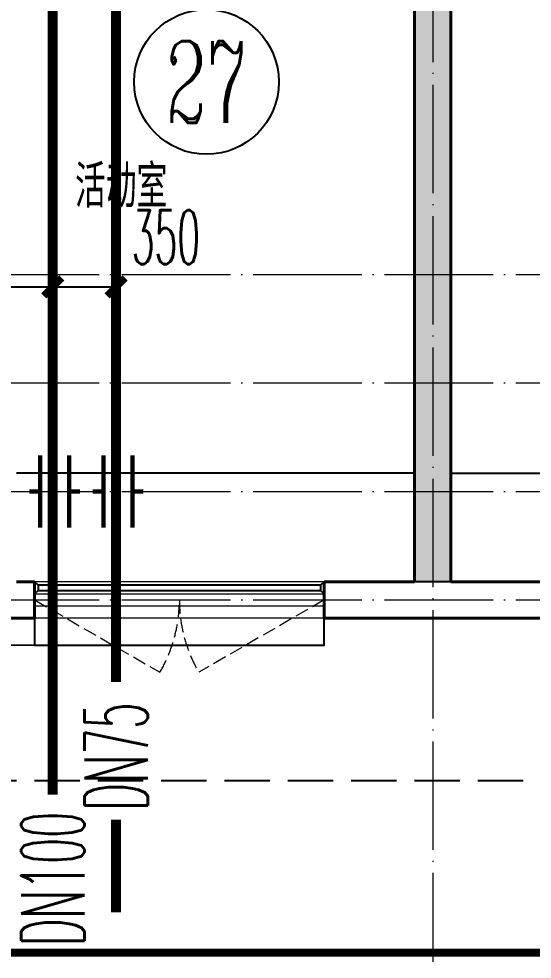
# Model space of a CAD drawing. Extents: x 27938 to 650306, y -92720 to 1524912.
# Drawn here: x 310929 to 313767, y 671171 to 676370 of the extents above; entities that cross this region are included whole.
import ezdxf
from ezdxf.enums import TextEntityAlignment as Align

# ---------------------------------------------------------------- set-up
doc = ezdxf.new("R2010")
doc.units = 0
doc.header["$LTSCALE"] = 1000
doc.header["$MEASUREMENT"] = 0
doc.linetypes.add('DASH', pattern=[0.35, 0.25, -0.1])
doc.linetypes.add('DOTE', pattern=[2.42, 2, -0.2, 0.02, -0.2])
for name, color, linetype in [('3-栏杆1', 135, 'Continuous'), ('3.5方案汇报，与郭总、侯月琴确定户型_t8$0$2020.03.04 -1安徽标准化洋房户型(UA）_t8_t8$0$看线', 154, 'Continuous'), ('AXIS', 3, 'Continuous'), ('AXIS_TEXT', 4, 'Continuous'), ('PIPE-凝结', 150, 'N'), ('PIPE-餐饮排水', 41, 'P'), ('PUB_TEXT', 4, 'Continuous'), ('TEXT_餐饮排水', 7, 'Continuous'), ('TWT_DIM', 3, 'Continuous'), ('VALVE_污水', 7, 'Continuous'), ('保温', 6, 'Continuous'), ('卫生间', 6, 'Continuous'), ('看线', 251, 'Continuous')]:
    doc.layers.add(name, color=color, linetype=linetype)
for name, color, linetype, lineweight in [('DOTE', 19, 'DOTE', 9), ('WALL', 9, 'Continuous', 40), ('WINDOW', 8, 'Continuous', 15)]:
    doc.layers.add(name, color=color, linetype=linetype, lineweight=lineweight)
doc.styles.add('_TCH_AXIS', font='COMPLEX', dxfattribs={"bigfont": 'GBCBIG'})
doc.styles.add('_TCH_DIM_T3', font='SIMPLEX.shx', dxfattribs={"width": 0.494118, "bigfont": 'GBCBIG.shx'})
doc.styles.add('_TWT_PIPEDN', font='SIMPLEX.shx', dxfattribs={"width": 0.6, "oblique": 10, "height": 3, "bigfont": 'HZTXT.shx'})
doc.styles.add('COMPLEX', font='COMPLEX')
doc.styles.get("Standard").update_dxf_attribs({"font": 'gbenor.shx', "bigfont": 'gbcbig.shx'})
doc.linetypes.add('N', pattern='A,3,-0.2,["N",Standard,S=0.25,R=0,X=-0.1,Y=-0.115],-0.2', length=3.4)
doc.linetypes.add('P', pattern='A,3,-0.2,["P",Standard,S=0.25,R=0,X=-0.1,Y=-0.115],-0.2', length=3.4)
doc.dimstyles.new('_TWT_ARCH&&100', dxfattribs={"dimtxt": 297.5, "dimasz": 100, "dimexe": 250, "dimexo": 300, "dimgap": 126.25, "dimtad": 1, "dimdec": 0, "dimzin": 0, "dimdsep": 46, "dimtxsty": '_TCH_DIM_T3', "dimblk": 'ARCHTICK', "dimcen": 0.09, "dimclrt": 7, "dimazin": 2, "dimtfac": 1, "dimtdec": 0, "dimtix": 1, "dimtmove": 2, "dimatfit": 3, "dimfxl": 1, "dimtolj": 1, "dimtzin": 0, "dimarcsym": 0})

# ---------------------------------------------------------------- blocks, each defined once
blk = doc.blocks.new('A$C263B1184')
at = {"layer": '保温', "linetype": 'Continuous', "ltscale": 10}
h = blk.add_hatch(dxfattribs=at)
h.set_pattern_fill('HEX', color=251, scale=10, angle=90, style=0)
h.set_pattern_definition([(90, (-503782.47, -516048.461), (-16.49778, 1e-15), [9.525, -19.05]), (210, (-503782.47, -516048.461), (8.24889, -14.2874966), [9.525, -19.05]), (150, (-503782.47, -516038.936), (-8.24889, -14.2874966), [9.525, -19.05])])
h.paths.add_polyline_path([(0.1, 0), (200.1, 0), (200.1, 4100), (0.1, 4100)])
at = {"layer": '保温', "color": 251, "linetype": 'ByBlock', "ltscale": 10}
blk.add_line((0, 0), (200, 0), dxfattribs=at)
blk = doc.blocks.new('GDRDADWDAD')
at = {"layer": 'DOTE', "linetype": 'DOTE', "ltscale": 0.3}
for p, q in [((313216.6, 677457.2), (313216.6, 671157.2)), ((270116.6, 674957.2), (328916.6, 674957.2)), ((270116.6, 674357.2), (328916.6, 674357.2)), ((270116.6, 673757.2), (328916.6, 673757.2)), ((270116.6, 673157.2), (328916.6, 673157.2))]:
    blk.add_line(p, q, dxfattribs=at)
blk = doc.blocks.new('HFGHFHF')
at = {"layer": '卫生间', "color": 159, "linetype": 'DASH', "true_color": 0x22346e}
blk.add_lwpolyline([(282616.8, 689157.2), (280916.6, 689157.2), (280916.6, 684657.2), (280916.6, 684657.2), (280916.6, 684357.2), (272916.6, 684357.2), (272916.6, 683357.2), (271116.6, 683357.2), (271116.6, 673357.2), (273766.6, 673357.2), (273766.6, 672157.2), (297866.6, 672157.2), (297866.6, 673357.2), (299516.6, 673357.2)], dxfattribs=at)
blk = doc.blocks.new('_ArchTick')
at = {"color": 0, "linetype": 'ByBlock', "const_width": 0.4}
blk.add_lwpolyline([(-0.5, -0.5), (0.5, 0.5)], dxfattribs=at)
blk = doc.blocks.new('*D182')
at = {"layer": 'Defpoints', "color": 0}
for p in [(311466.6, 674887.8), (311116.6, 674064.7), (311466.6, 674064.7)]:
    blk.add_point(p, dxfattribs=at)
at = {"layer": 'TWT_DIM', "color": 0, "lineweight": -2}
for p, q in [((311116.6, 674364.7), (311116.6, 675137.8)), ((311466.6, 674364.7), (311466.6, 675137.8)), ((311116.6, 674887.8), (311466.6, 674887.8))]:
    blk.add_line(p, q, dxfattribs=at)
at = {"layer": 'TWT_DIM', "color": 0, "lineweight": -2, "xscale": 100, "yscale": 100, "zscale": 100, "rotation": 180}
blk.add_blockref('_ArchTick', (311116.6, 674887.8), dxfattribs=at)
at = {"layer": 'TWT_DIM', "color": 0, "lineweight": -2, "xscale": 100, "yscale": 100, "zscale": 100}
blk.add_blockref('_ArchTick', (311466.6, 674887.8), dxfattribs=at)
at = {"layer": 'TWT_DIM', "color": 7, "insert": (311741.9, 675162.8), "char_height": 297.5, "attachment_point": 5, "style": '_TCH_DIM_T3'}
blk.add_mtext('\\A1;350', dxfattribs=at)
blk = doc.blocks.new('*D183')
at = {"layer": 'Defpoints', "color": 0}
for p in [(311116.6, 674887.8), (310116.8, 674064.7), (311116.6, 674064.7)]:
    blk.add_point(p, dxfattribs=at)
at = {"layer": 'TWT_DIM', "color": 0, "lineweight": -2}
for p, q in [((310116.8, 674364.7), (310116.8, 675137.8)), ((311116.6, 674364.7), (311116.6, 675137.8)), ((310116.8, 674887.8), (311116.6, 674887.8))]:
    blk.add_line(p, q, dxfattribs=at)
at = {"layer": 'TWT_DIM', "color": 0, "lineweight": -2, "xscale": 100, "yscale": 100, "zscale": 100, "rotation": 180}
blk.add_blockref('_ArchTick', (310116.8, 674887.8), dxfattribs=at)
at = {"layer": 'TWT_DIM', "color": 0, "lineweight": -2, "xscale": 100, "yscale": 100, "zscale": 100}
blk.add_blockref('_ArchTick', (311116.6, 674887.8), dxfattribs=at)
at = {"layer": 'TWT_DIM', "color": 7, "insert": (310616.7, 675162.8), "char_height": 297.5, "attachment_point": 5, "style": '_TCH_DIM_T3'}
blk.add_mtext('\\A1;1000', dxfattribs=at)
blk = doc.blocks.new('$WINLIB2D$00000001')
at = {"color": 0}
for points in [[(-0.5, 0.5), (-0.5, -0.5)], [(-0.5, 0.5), (0.5, 0.5)], [(0.5, -0.5), (0.5, 0.5)], [(0.5, 0.1667), (-0.5, 0.1667)], [(0.5, -0.1667), (-0.5, -0.1667)], [(-0.5, -0.5), (0.5, -0.5)]]:
    blk.add_lwpolyline(points, dxfattribs=at)
blk = doc.blocks.new('_AXISO')
blk.add_circle((0, 0), 0.5)
at = {"layer": 'AXIS_TEXT', "style": 'COMPLEX', "width": 1.041667}
blk.add_attdef('A', text='', height=0.56, dxfattribs=at).set_placement((-0.25, -0.28), (0.25, -0.28), align=Align.FIT)
blk = doc.blocks.new('$VALVE$00000553')
at = {"const_width": 30}
for points in [[(0, 100), (0, 175)], [(0, 100), (-250, 100), (-250, 100)], [(0, 100), (250, 100), (250, 100)], [(-250, -100), (-250, -100), (0, -100)], [(250, -100), (250, -100), (0, -100)], [(0, -175), (0, -100)]]:
    blk.add_lwpolyline(points, dxfattribs=at)

msp = doc.modelspace()

# ---------------------------------------------------------------- linework, layer by layer
at = {"color": 8, "const_width": 8}
msp.add_lwpolyline([(310716.6, 673057.2), (310716.6, 672907.2), (311016.6, 672907.2), (311016.6, 673057.2)], dxfattribs=at)
at = {"layer": '3-栏杆1', "color": 8}
for p, q in [((311036.8, 673239.4), (311016.6, 673257.2)), ((311016.6, 673257.2), (311036.8, 673239.4)), ((312596.3, 673239.3), (311036.8, 673239.4)), ((311036.8, 673239.4), (311036.8, 673210.1)), ((312596.3, 673239.4), (312616.6, 673257.2)), ((312616.6, 673257.2), (312596.3, 673239.4)), ((312596.3, 673239.4), (312596.3, 673210.1)), ((311016.6, 673190.3), (311036.8, 673210.1)), ((311036.8, 673210.1), (312596.3, 673210)), ((312596.3, 673210.1), (312616.6, 673190.3)), ((312616.6, 673190.3), (312596.3, 673210.1))]:
    msp.add_line(p, q, dxfattribs=at)
at = {"layer": '3.5方案汇报，与郭总、侯月琴确定户型_t8$0$2020.03.04 -1安徽标准化洋房户型(UA）_t8_t8$0$看线', "color": 8, "ltscale": 10}
for p, q in [((313116.6, 673857.2), (310916.6, 673857.2)), ((313316.6, 673857.2), (315516.6, 673857.2))]:
    msp.add_line(p, q, dxfattribs=at)
at = {"layer": 'PIPE-凝结', "const_width": 45}
msp.add_lwpolyline([(299816.6, 671207.2), (323986.6, 671207.2)], dxfattribs=at)
at = {"layer": 'PIPE-餐饮排水', "const_width": 55}
for points in [[(311466.6, 682307.2), (311466.6, 672704)], [(311116.6, 681857.2), (311116.6, 672080.3)], [(311466.6, 671942.3), (311466.6, 671429.6)]]:
    msp.add_lwpolyline(points, dxfattribs=at)
at = {"layer": 'WALL', "color": 8}
for p, q in [((313116.6, 677357.2), (313116.6, 673257.2)), ((313316.6, 677357.2), (313316.6, 673257.2)), ((311016.6, 673257.2), (310916.6, 673257.2)), ((311016.6, 673057.2), (311016.6, 673257.2)), ((313116.6, 673257.2), (312616.6, 673257.2)), ((312616.6, 673257.2), (312616.6, 673057.2)), ((313816.6, 673257.2), (313316.6, 673257.2)), ((310816.6, 673057.2), (311016.6, 673057.2)), ((312616.6, 673057.2), (313216.6, 673057.2)), ((313216.6, 673057.2), (313816.6, 673057.2))]:
    msp.add_line(p, q, dxfattribs=at)
at = {"layer": 'WINDOW', "color": 8, "linetype": 'DASH', "ltscale": 0.3}
for points in [[(311016.6, 673157.2), (311709.4, 672757.2, 0.131652), (311816.6, 673157.2)], [(312616.6, 673157.2), (311923.8, 672757.2, -0.131652), (311816.6, 673157.2)]]:
    msp.add_lwpolyline(points, format="xyb", dxfattribs=at)
at = {"layer": '看线', "color": 8, "ltscale": 0.5}
msp.add_lwpolyline([(311016.6, 673057.2), (311016.6, 672907.2), (312616.6, 672907.2), (312616.6, 673057.2)], dxfattribs=at)

# ---------------------------------------------------------------- block references
msp.add_blockref('GDRDADWDAD', (0, 0))
at = {"color": 8, "xscale": -1}
for name, p in [('HFGHFHF', (599033.2, 0)), ('A$C263B1184', (313316.6, 673257.2))]:
    msp.add_blockref(name, p, dxfattribs=at)
at = {"layer": 'AXIS'}
ref = msp.add_blockref('_AXISO', (311966.6, 676020.9), dxfattribs=dict(at, xscale=800, yscale=800, zscale=800))
ref.add_attrib('A', '27', dxfattribs={"layer": 'AXIS_TEXT', "height": 452.55, "style": '_TCH_AXIS', "width": 0.617647}).set_placement((311740.3, 675794.6), (312192.9, 675794.6), align=Align.FIT)
at = {"layer": 'VALVE_污水', "xscale": 0.8, "yscale": -0.8, "zscale": 0.8, "rotation": 90}
for p in [(311126.7, 673757.2), (311476.7, 673757.2)]:
    msp.add_blockref('$VALVE$00000553', p, dxfattribs=at)
at = {"layer": 'WINDOW', "xscale": 1600, "yscale": 200, "zscale": 1600, "rotation": 180}
msp.add_blockref('$WINLIB2D$00000001', (311816.6, 673157.2), dxfattribs=at)

# ---------------------------------------------------------------- texts
at = {"layer": 'PUB_TEXT', "color": 8}
msp.add_text('活动室', height=236.31, dxfattribs=at).set_placement((311239.7, 675325.5))
at = {"layer": 'TEXT_餐饮排水', "style": '_TWT_PIPEDN', "width": 0.48}
for s, p in [('DN75', (311641.6, 671992.3)), ('DN100', (311291.6, 671244.3))]:
    msp.add_text(s, height=350, rotation=90, dxfattribs=at).set_placement(p)

# ---------------------------------------------------------------- dimensions: what is measured, and where the dimension line sits
at = {"layer": 'TWT_DIM'}
dim = msp.add_aligned_dim(p1=(310116.8, 674064.7), p2=(311116.6, 674064.7), distance=823.1, dimstyle='_TWT_ARCH&&100', dxfattribs=at)
dim.commit()
dim.dimension.update_dxf_attribs({"geometry": '*D183', "text_midpoint": (310616.7, 675162.8)})
dim = msp.add_linear_dim(base=(311466.6, 674887.8), p1=(311116.6, 674064.7), p2=(311466.6, 674064.7), angle=0, dimstyle='_TWT_ARCH&&100', dxfattribs=at)
dim.commit()
dim.dimension.update_dxf_attribs({"geometry": '*D182', "text_midpoint": (311741.9, 675162.8), "dimtype": 129})

doc.saveas('drawing.dxf')
